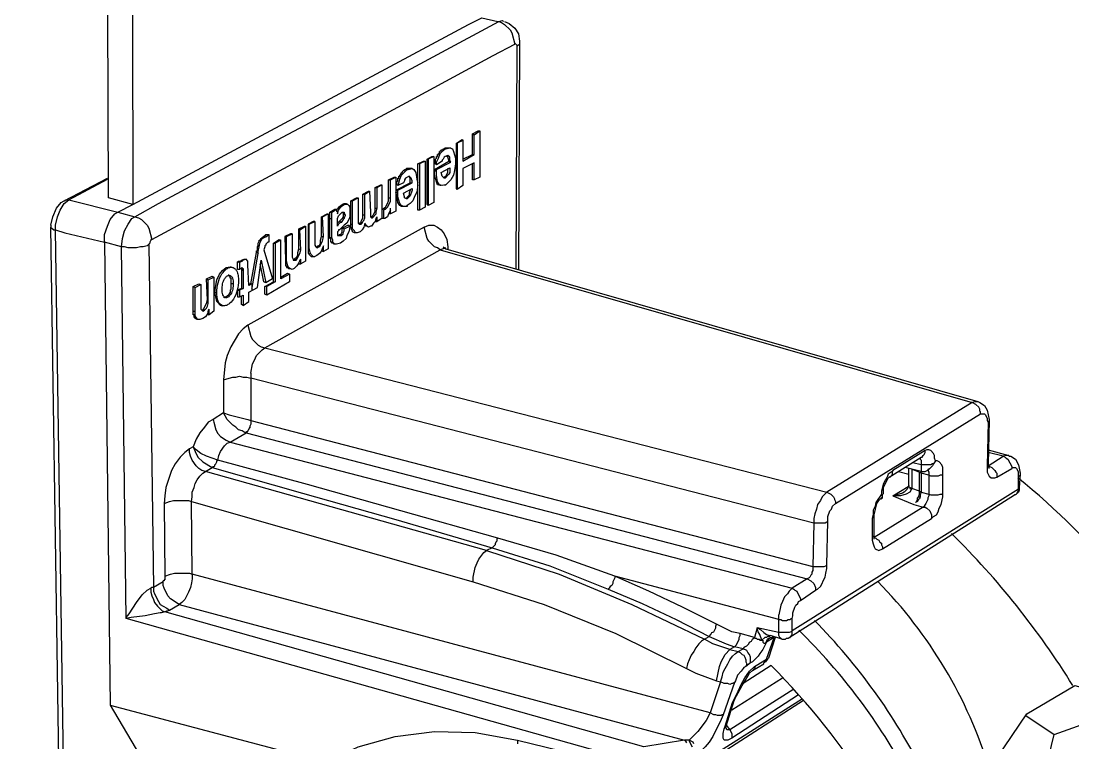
# Model space of a CAD drawing. Header units: feet. Extents: x -9903 to 12307, y -41 to 4121.
# Drawn here: x 177.7 to 184.17, y 38.25 to 42.69 of the extents above; entities that cross this region are included whole.
import ezdxf

# ---------------------------------------------------------------- set-up
doc = ezdxf.new("R2010")
doc.units = ezdxf.units.FT
doc.header["$MEASUREMENT"] = 0
doc.layers.add('PDF_0', color=7, linetype='Continuous')

msp = doc.modelspace()

# ---------------------------------------------------------------- linework, layer by layer
at = {"layer": 'PDF_0', "lineweight": 25}
for p, q in [((179.4883, 41.2444), (179.5115, 41.2444)), ((182.3815, 38.8905), (182.3119, 38.9137))]:
    msp.add_line(p, q, dxfattribs=at)
for points in [[(177.8881, 41.4358), (177.8881, 41.4184), (177.8939, 41.4184), (177.9055, 41.4068), (177.9171, 41.4068), (177.9171, 41.4358), (177.9287, 41.488), (177.9461, 41.5285), (177.9693, 41.5691), (177.9982, 41.5923), (178.2997, 41.517), (178.3925, 41.5633), (178.2418, 41.6039), (178.2302, 45.0479, 0.257069), (178.091, 45.2914), (176.2704, 46.4394)], [(178.1768, 45.4311, -0.257069), (178.3867, 45.0479), (178.3925, 41.5633), (180.4566, 42.6707), (180.5378, 42.7113), (180.6363, 42.6881), (180.6421, 42.6881), (180.6653, 42.6939), (180.6711, 42.6881)], [(183.5411, 37.4526), (183.8078, 37.8468), (183.976, 37.9744), (184.0571, 38.3049), (184.5905, 38.4962), (184.5558, 38.0903), (185.066, 38.2585), (185.3907, 38.7397), (185.8719, 38.8847, -0.239182), (186.2894, 38.6006), (186.0169, 38.0324, -0.109758), (186.127, 36.1248), (185.6226, 35.9509), (185.5878, 36.6351), (185.7907, 36.9365)], [(182.934, 37.9553, 0.053645), (182.3177, 38.7281), (182.1438, 38.618)]]:
    msp.add_lwpolyline(points, format="xyb", dxfattribs=at)
for points in [[(177.9751, 37.5859), (177.9171, 41.4068), (177.9751, 41.3894), (178.2186, 41.3314), (178.2186, 41.3778), (178.236, 41.43), (178.2534, 41.4706), (178.2823, 41.5054), (178.2997, 41.517), (178.4041, 41.488), (178.5491, 41.5691), (179.1115, 41.8706), (179.8884, 42.2823), (180.6421, 42.6881), (180.6595, 42.6823), (180.6769, 42.6707), (180.7117, 42.636), (180.7233, 42.6186), (180.7407, 42.549), (180.7407, 42.5548), (180.7523, 42.5432), (180.7523, 42.5374), (180.7465, 41.1691)], [(180.6769, 42.6881), (180.7059, 42.6765), (180.7407, 42.6476), (180.7639, 42.6128), (180.7697, 42.5664)], [(180.7697, 42.5664), (180.7697, 42.549), (180.7639, 42.5432), (180.7523, 42.5374)], [(180.7697, 42.5606), (180.7639, 41.1633)], [(178.5085, 41.3488), (180.0739, 42.1895), (180.6073, 42.4794), (180.7407, 42.549)], [(180.4218, 41.9576), (180.4218, 41.83), (180.4914, 41.8706), (180.4914, 41.9924), (180.5262, 42.0156), (180.5262, 41.7315), (180.4914, 41.7141), (180.4798, 41.7141), (180.4798, 41.8126)], [(180.4218, 41.8416), (180.4798, 41.8706), (180.4798, 41.9982), (180.5146, 42.0156), (180.5262, 42.0156)], [(180.4798, 41.9982), (180.4914, 41.9924)], [(180.3058, 41.9054), (180.3116, 41.9112), (180.3464, 41.9112)], [(180.3174, 41.9054), (180.3406, 41.9112), (180.358, 41.9054), (180.3638, 41.888), (180.3754, 41.8474), (180.3754, 41.8126), (180.3696, 41.7721), (180.3638, 41.7431), (180.3464, 41.7141), (180.3174, 41.6851)], [(180.4914, 41.7141), (180.4914, 41.8184), (180.4218, 41.7837), (180.4218, 41.6793), (180.387, 41.6561), (180.3812, 41.6619), (180.3812, 41.9402), (180.416, 41.9634), (180.4218, 41.9576), (180.387, 41.9402)], [(180.3812, 41.9402), (180.387, 41.9402), (180.387, 41.6561)], [(180.2073, 41.8416), (180.2073, 41.5575), (180.2015, 41.5633), (180.2015, 41.8416), (180.2305, 41.859), (180.2421, 41.859), (180.2073, 41.8416), (180.2015, 41.8416)], [(180.2421, 41.859), (180.2421, 41.5749), (180.2073, 41.5575)], [(180.2595, 41.8069), (180.2537, 41.8126), (180.2479, 41.8126), (180.2479, 41.8242), (180.2537, 41.8242), (180.2537, 41.8416), (180.2595, 41.8474), (180.2595, 41.859), (180.2653, 41.859), (180.2653, 41.8706), (180.2711, 41.8706), (180.2711, 41.8764), (180.2769, 41.8764), (180.2769, 41.888), (180.2827, 41.888), (180.2827, 41.8938), (180.2884, 41.8938), (180.2884, 41.8996), (180.3, 41.8996), (180.3, 41.9054), (180.3174, 41.9054)], [(180.2884, 41.6793), (180.2827, 41.6793), (180.2653, 41.6851), (180.2595, 41.7025), (180.2479, 41.7431), (180.2479, 41.7779), (180.3348, 41.83), (180.3348, 41.8358), (180.329, 41.8532), (180.3232, 41.859), (180.3232, 41.8648)], [(180.3116, 41.6851), (180.2942, 41.6793), (180.2769, 41.6851), (180.2653, 41.7025), (180.2595, 41.7431), (180.2595, 41.7779), (180.3464, 41.8242), (180.3406, 41.8358), (180.3406, 41.8532), (180.329, 41.8648), (180.3116, 41.859), (180.3058, 41.8532), (180.3, 41.8416), (180.2942, 41.8358), (180.2942, 41.83), (180.2595, 41.8069), (180.2595, 41.8242), (180.2711, 41.8474), (180.2827, 41.8764), (180.3116, 41.9054)], [(180.4798, 41.8706), (180.4914, 41.8706)], [(180.0855, 41.7779), (180.1087, 41.7837), (180.0739, 41.7837), (180.0681, 41.7779)], [(180.1087, 41.7837), (180.1203, 41.7779), (180.1319, 41.7605), (180.1377, 41.7199), (180.1435, 41.6967)], [(180.1435, 41.7083), (180.1435, 41.8126), (180.1783, 41.83), (180.1899, 41.83), (180.1551, 41.8126), (180.1435, 41.8126)], [(180.1551, 41.8126), (180.1551, 41.5285), (180.1435, 41.5285), (180.1435, 41.6967)], [(180.1899, 41.83), (180.1899, 41.5459), (180.1551, 41.5285)], [(180.3174, 41.7315), (180.3058, 41.7315), (180.3174, 41.7373), (180.329, 41.7605), (180.329, 41.7837), (180.3348, 41.7837)], [(180.3464, 41.8242), (180.3406, 41.8242), (180.3348, 41.83)], [(177.8881, 41.4358), (177.8997, 41.488), (177.9229, 41.5401), (177.9519, 41.5749), (177.9693, 41.5865), (178.236, 41.7257)], [(177.9693, 41.5865), (177.9809, 41.5923), (177.9982, 41.5923), (178.236, 41.7199)], [(179.929, 41.5343), (179.9348, 41.5401), (179.9464, 41.5459), (179.958, 41.5691), (179.9638, 41.5865), (179.9638, 41.7141), (179.9985, 41.7315), (180.0101, 41.7315), (180.0101, 41.5227), (179.9754, 41.5054), (179.9696, 41.5054), (179.9696, 41.5112)], [(179.9348, 41.4764), (179.9348, 41.5285), (179.9406, 41.5343), (179.9464, 41.5343), (179.958, 41.5459), (179.9754, 41.5807), (179.9754, 41.7141), (180.0101, 41.7315)], [(180.0101, 41.6503), (180.0971, 41.6967), (180.0971, 41.7257), (180.0913, 41.7315)], [(180.0217, 41.6793), (180.0159, 41.6851), (180.0159, 41.7025), (180.0217, 41.7083), (180.0217, 41.7257), (180.0275, 41.7257), (180.0275, 41.7373), (180.0333, 41.7373), (180.0333, 41.7431), (180.0391, 41.7489), (180.0391, 41.7547), (180.0449, 41.7547), (180.0449, 41.7605), (180.0507, 41.7605), (180.0507, 41.7663), (180.0565, 41.7721), (180.0623, 41.7721), (180.0623, 41.7779), (180.0855, 41.7779)], [(180.0565, 41.5517), (180.0449, 41.5575), (180.0333, 41.5691), (180.0217, 41.6097), (180.0217, 41.6503), (180.1087, 41.6967), (180.1087, 41.7083), (180.1029, 41.7257), (180.0913, 41.7373), (180.0681, 41.7257), (180.0623, 41.7141), (180.0623, 41.7083), (180.0565, 41.6967), (180.0217, 41.6793), (180.0275, 41.6967), (180.0333, 41.7199), (180.0449, 41.7431), (180.0797, 41.7779)], [(180.2479, 41.7779), (180.2595, 41.7779)], [(180.2479, 41.7721), (180.2595, 41.7663)], [(179.7608, 41.3894), (179.755, 41.401), (179.7434, 41.4126), (179.7434, 41.5865), (179.7782, 41.6039), (179.7782, 41.4474), (179.784, 41.4416), (179.7956, 41.4416), (179.8014, 41.4474), (179.8072, 41.459), (179.813, 41.4648), (179.8188, 41.4822), (179.8188, 41.6271), (179.8478, 41.6445), (179.8536, 41.517), (179.8536, 41.488), (179.8594, 41.4822), (179.8652, 41.4822), (179.8884, 41.5054), (179.8884, 41.517), (179.8942, 41.5401), (179.8942, 41.6677), (179.9232, 41.6851)], [(179.871, 41.488), (179.8594, 41.488), (179.871, 41.4996), (179.8826, 41.5227), (179.8826, 41.6677), (179.9174, 41.6851), (179.9232, 41.6851), (179.9232, 41.4764)], [(179.8826, 41.6677), (179.8942, 41.6677)], [(179.9638, 41.7141), (179.9754, 41.7141)], [(180.1435, 41.6851), (180.1377, 41.6387), (180.1261, 41.6155), (180.1145, 41.5865), (180.0971, 41.5691), (180.0797, 41.5575), (180.0797, 41.5517), (180.0449, 41.5517), (180.0333, 41.5575), (180.0217, 41.5749), (180.0159, 41.6155), (180.0101, 41.6387)], [(180.0971, 41.6561), (180.0971, 41.6503), (180.0913, 41.6329), (180.0913, 41.6213), (180.0739, 41.6039), (180.0797, 41.5981)], [(180.0971, 41.6967), (180.1087, 41.6967)], [(180.3058, 41.6851), (180.3174, 41.6851)], [(179.7724, 41.3894), (179.755, 41.3894), (179.7434, 41.3952), (179.7434, 41.401), (179.7376, 41.4068), (179.7376, 41.4184), (179.7318, 41.4242), (179.7318, 41.5865), (179.7666, 41.6039), (179.7782, 41.6039)], [(179.7956, 41.4416), (179.784, 41.4474), (179.7956, 41.4532), (179.7956, 41.459), (179.8072, 41.4822), (179.8072, 41.6271), (179.842, 41.6445), (179.8478, 41.6445)], [(179.8072, 41.6271), (179.8188, 41.6271)], [(179.9638, 41.6039), (179.9754, 41.6039)], [(180.0101, 41.6503), (180.0217, 41.6503)], [(180.0101, 41.6387), (180.0217, 41.6387)], [(179.6449, 41.3198), (179.6275, 41.3198), (179.6275, 41.3256), (179.6159, 41.3256), (179.6159, 41.3314), (179.6101, 41.3314), (179.6101, 41.3546), (179.6043, 41.3546), (179.6043, 41.517), (179.6333, 41.5343), (179.6449, 41.5343)], [(179.6333, 41.3198), (179.6217, 41.3314), (179.6217, 41.343), (179.6159, 41.3604), (179.6159, 41.517), (179.6449, 41.5343), (179.6449, 41.5227), (179.6507, 41.517), (179.6507, 41.5054), (179.6565, 41.5285), (179.6739, 41.5517), (179.6913, 41.5633)], [(179.7144, 41.5633), (179.7202, 41.5575), (179.726, 41.5459), (179.726, 41.488), (179.7202, 41.4706), (179.7087, 41.4474), (179.6913, 41.4358), (179.6623, 41.4068), (179.6565, 41.4068), (179.6565, 41.401), (179.6507, 41.3952), (179.6507, 41.372), (179.6739, 41.372), (179.6855, 41.3836), (179.6855, 41.3894), (179.6913, 41.401), (179.6913, 41.4126), (179.726, 41.43), (179.726, 41.4242), (179.7202, 41.3952), (179.7087, 41.372), (179.7029, 41.3546), (179.6855, 41.3372), (179.6681, 41.3256), (179.6449, 41.3198)], [(179.6507, 41.5343), (179.6623, 41.5517), (179.6797, 41.5633)], [(179.7144, 41.5633), (179.6797, 41.5633), (179.6913, 41.5691), (179.7029, 41.5691), (179.7087, 41.5633)], [(179.7318, 41.5865), (179.7434, 41.5865)], [(179.8826, 41.5401), (179.8942, 41.5401)], [(179.9232, 41.5343), (179.929, 41.5343), (179.9348, 41.5285)], [(179.9348, 41.5401), (179.9464, 41.5343)], [(179.9754, 41.5285), (179.9638, 41.5054), (179.958, 41.488), (179.9406, 41.4764)], [(179.9754, 41.5054), (179.9754, 41.5401)], [(180.0739, 41.5575), (180.0797, 41.5575)], [(179.5115, 41.459), (179.4999, 41.459), (179.4709, 41.4416), (179.4709, 41.2618), (179.4767, 41.2618), (179.4767, 41.256), (179.4883, 41.2444)], [(179.4999, 41.2444), (179.4883, 41.256), (179.4825, 41.2676), (179.4767, 41.2966), (179.4767, 41.4416), (179.5115, 41.459), (179.5115, 41.314), (179.5173, 41.3024), (179.5231, 41.2966), (179.5347, 41.3024)], [(179.5405, 41.3024), (179.5579, 41.3372), (179.5637, 41.3662), (179.5579, 41.488), (179.5927, 41.5054), (179.5927, 41.2908), (179.5637, 41.2734), (179.5637, 41.3082), (179.5579, 41.2966), (179.5521, 41.2792), (179.5405, 41.2618), (179.5231, 41.2502), (179.5115, 41.2444)], [(179.5405, 41.3024), (179.5231, 41.3024), (179.5289, 41.3082), (179.5405, 41.314), (179.5463, 41.3256), (179.5463, 41.343), (179.5521, 41.3662), (179.5521, 41.488), (179.5869, 41.5054), (179.5927, 41.5054)], [(179.5521, 41.488), (179.5579, 41.488)], [(179.6043, 41.517), (179.6159, 41.517)], [(179.6043, 41.4764), (179.6159, 41.4764)], [(179.6855, 41.5112), (179.6855, 41.488), (179.6797, 41.4764), (179.6507, 41.4474)], [(179.6739, 41.4532), (179.6681, 41.4532), (179.6681, 41.459), (179.6623, 41.459)], [(179.6797, 41.517), (179.6855, 41.5112)], [(179.6971, 41.4996), (179.6855, 41.4996)], [(179.8072, 41.4996), (179.8188, 41.4996)], [(179.9406, 41.4764), (179.9232, 41.4764), (179.8942, 41.459), (179.8942, 41.488), (179.8884, 41.4822), (179.8826, 41.459), (179.871, 41.4474), (179.8594, 41.43), (179.8536, 41.43), (179.842, 41.4242), (179.8304, 41.43), (179.8246, 41.43), (179.8188, 41.4358)], [(179.8826, 41.459), (179.8942, 41.459)], [(178.7926, 37.2496), (178.781, 37.2728), (178.7694, 37.2902), (178.7578, 37.3018), (178.7404, 37.3076), (178.7404, 37.3134), (177.9924, 37.5511), (177.9809, 37.5511), (177.9751, 37.5569), (177.9635, 37.5627), (177.9577, 37.5685), (177.9577, 37.5801), (177.9519, 37.5859), (177.9461, 37.5975), (177.9461, 37.6033), (177.8881, 41.4242)], [(180.3174, 41.2908), (180.3116, 41.2966), (180.3, 41.2908), (180.2827, 41.285), (180.2653, 41.2966), (180.2479, 41.3024), (180.2131, 41.3372), (180.2015, 41.3546), (180.1841, 41.4242), (179.0999, 40.8212), (179.0709, 40.798), (179.0419, 40.769), (178.9955, 40.6878), (178.9723, 40.6357), (178.9607, 40.5893), (178.9491, 40.4849), (178.9491, 40.282), (178.8853, 40.2414), (178.8563, 40.224), (178.8332, 40.195), (178.8042, 40.1602), (178.781, 40.1196), (178.7636, 40.0733), (178.7404, 40.0617), (178.7114, 40.0385), (178.6824, 40.0095), (178.6534, 39.9689), (178.6302, 39.9283), (178.5954, 39.8239), (178.5896, 39.7718), (178.5838, 39.7254), (178.5896, 39.2789), (178.5896, 39.2557), (178.5838, 39.2557), (178.5838, 39.2499), (178.578, 39.2499)], [(179.3956, 41.2213), (179.384, 41.2271), (179.3898, 41.2329), (179.4014, 41.2386), (179.4072, 41.2502), (179.4072, 41.2676), (179.413, 41.2908), (179.413, 41.4126), (179.4477, 41.43), (179.4535, 41.43)], [(179.413, 41.4126), (179.4188, 41.4068)], [(179.4709, 41.4416), (179.4767, 41.4416)], [(179.6565, 41.372), (179.6623, 41.3778), (179.6681, 41.3778), (179.6739, 41.3836), (179.6797, 41.3952), (179.6797, 41.4184), (179.7144, 41.4358), (179.7202, 41.4358), (179.726, 41.43)], [(179.6797, 41.4184), (179.6855, 41.4184), (179.6913, 41.4126)], [(179.7318, 41.4416), (179.7434, 41.4416)], [(179.8304, 41.43), (179.8188, 41.4474), (179.813, 41.4242), (179.8014, 41.4068), (179.7898, 41.3952), (179.7724, 41.3894)], [(180.1841, 41.4242), (180.2131, 41.4358), (180.2421, 41.4358), (180.2653, 41.4242), (180.2884, 41.4068), (180.3058, 41.3836), (180.3232, 41.3488), (180.329, 41.3024), (180.329, 41.2908)], [(179.1173, 41.0763), (179.152, 41.2676), (179.152, 41.2792), (179.1578, 41.2792), (179.1578, 41.3024), (179.1636, 41.3082), (179.1636, 41.3256), (179.1694, 41.3372), (179.1694, 41.343), (179.1752, 41.343), (179.181, 41.3546), (179.1868, 41.3604), (179.2042, 41.372), (179.21, 41.3778), (179.2274, 41.3778)], [(179.1231, 41.0763), (179.1231, 41.0415), (179.1636, 41.2618), (179.1636, 41.2734), (179.1752, 41.3314), (179.1868, 41.3546), (179.1984, 41.3604), (179.2158, 41.3662), (179.2274, 41.3778), (179.2274, 41.3314), (179.2216, 41.3314), (179.21, 41.3198), (179.21, 41.314), (179.2042, 41.3082), (179.2042, 41.3024), (179.1984, 41.285), (179.2506, 41.1053), (179.21, 41.0821)], [(179.2042, 41.372), (179.2158, 41.3662)], [(179.2158, 41.0067), (179.2042, 41.0125), (179.2042, 41.0589), (179.2564, 41.0879), (179.2564, 41.3256), (179.2912, 41.3488), (179.3028, 41.343)], [(179.3028, 41.1169), (179.3434, 41.1401), (179.355, 41.1343), (179.3028, 41.1053), (179.3028, 41.343), (179.268, 41.3256), (179.268, 41.0879), (179.2158, 41.0589), (179.2042, 41.0589)], [(179.3724, 41.3836), (179.3608, 41.3836), (179.326, 41.3662), (179.3318, 41.2213), (179.3318, 41.1865), (179.3376, 41.1865), (179.3376, 41.1749), (179.3434, 41.1749), (179.3492, 41.1691), (179.3608, 41.1691)], [(179.326, 41.3662), (179.3376, 41.3662)], [(179.5521, 41.3662), (179.5637, 41.3662)], [(179.6043, 41.3604), (179.6159, 41.3604)], [(179.6623, 41.3778), (179.6739, 41.372)], [(178.4911, 41.3198), (178.5201, 39.2094), (178.5085, 39.2094), (178.5027, 39.2036), (178.5027, 39.1804), (178.5085, 39.1572), (178.5201, 39.134), (178.5259, 39.1166), (178.5433, 39.0934), (178.5722, 39.0644), (178.5896, 39.0586), (178.5664, 39.0528), (178.5607, 39.0528), (178.5259, 39.047), (178.4679, 39.0354), (178.3809, 39.0238), (178.3519, 39.018), (178.3519, 39.0238), (178.3693, 39.047), (178.4157, 39.1166), (178.4505, 39.163), (178.4795, 39.192), (178.5027, 39.2036)], [(179.0999, 40.8212), (179.1173, 40.7516), (179.1289, 40.7342), (179.1636, 40.6994), (179.181, 40.6878), (179.2042, 40.682), (180.2827, 41.285), (183.5527, 40.3458), (183.5701, 40.3516), (183.5875, 40.3516)], [(179.152, 41.2676), (179.1578, 41.2676), (179.1636, 41.2618)], [(179.2564, 41.3256), (179.268, 41.3256)], [(179.413, 41.2908), (179.4245, 41.285)], [(179.4709, 41.2966), (179.4767, 41.2966)], [(179.5521, 41.2792), (179.5637, 41.2734)], [(180.3, 41.3024), (180.3174, 41.2908), (183.5875, 40.3516), (183.5991, 40.3458), (183.6281, 40.3284), (183.6455, 40.2994), (183.6571, 40.2414)], [(179.0477, 41.1633), (179.0361, 41.1633), (179.0361, 41.2097), (179.0419, 41.2155), (179.0651, 41.2155)], [(179.0361, 41.2097), (179.0419, 41.2097), (179.0477, 41.2039)], [(179.0593, 41.2155), (179.0477, 41.2039), (179.0477, 41.1633), (179.0535, 41.1691), (179.0651, 41.1749), (179.0651, 41.1691), (179.0709, 41.1691), (179.0709, 41.0473), (179.0477, 41.0357), (179.0477, 40.9951), (179.0709, 41.0067), (179.0709, 40.943), (179.0593, 40.9487), (179.0593, 41.0009)], [(179.0535, 41.2155), (179.0593, 41.2213), (179.0767, 41.2271), (179.0883, 41.2271), (179.0709, 41.2213), (179.0651, 41.2155)], [(179.0651, 41.2155), (179.0593, 41.2213)], [(179.0709, 40.943), (179.1057, 40.9661), (179.1057, 41.0241), (179.1578, 41.0531), (179.181, 41.2213), (179.21, 41.0821), (179.1984, 41.0879), (179.1752, 41.1981)], [(179.1057, 41.0705), (179.1115, 41.0763), (179.1231, 41.0763), (179.1057, 41.0647), (179.0999, 41.1923), (179.0999, 41.2155), (179.0883, 41.2271)], [(179.3318, 41.2213), (179.3376, 41.2155)], [(178.9433, 40.9372), (178.9317, 40.943), (178.9085, 40.9661), (178.8969, 41.0241), (178.9027, 41.0647), (178.9085, 41.0995), (178.9259, 41.1343), (178.9433, 41.1575), (178.9665, 41.1749), (178.9897, 41.1807), (178.9955, 41.1807), (179.0071, 41.1749)], [(179.0593, 41.1691), (179.0593, 41.0473), (179.0361, 41.0357), (179.0361, 40.9951), (179.0477, 40.9951)], [(179.0593, 41.1633), (179.0709, 41.1575)], [(179.355, 41.1343), (179.355, 41.0879), (179.2158, 41.0067), (179.2158, 41.0589)], [(179.413, 41.1981), (179.4245, 41.1981)], [(178.8042, 40.856), (178.7868, 40.856), (178.7752, 40.8618), (178.7752, 40.8676), (178.7694, 40.8676), (178.7694, 40.885), (178.7636, 40.885), (178.7636, 41.0589), (178.7984, 41.0763), (178.81, 41.0705)], [(178.7926, 40.856), (178.781, 40.8676), (178.7752, 40.8792), (178.7752, 41.0531), (178.81, 41.0705), (178.81, 40.9198), (178.8216, 40.9082), (178.8332, 40.914), (178.8448, 40.9256), (178.8505, 40.9372), (178.8563, 40.9545), (178.8563, 41.0995), (178.8911, 41.1169), (178.8911, 40.9082), (178.8621, 40.885), (178.8621, 40.9198), (178.8563, 40.914), (178.8505, 40.8908), (178.839, 40.8734), (178.8216, 40.8618), (178.8042, 40.856)], [(178.8332, 40.914), (178.8216, 40.914), (178.8274, 40.9198), (178.8448, 40.9545), (178.8505, 40.9777), (178.8448, 41.1053), (178.8795, 41.1227), (178.8911, 41.1169)], [(178.8448, 41.1053), (178.8563, 41.0995)], [(178.9955, 41.1111), (178.9955, 41.0415), (178.9897, 41.0357), (178.9897, 41.0183), (178.9839, 41.0183), (178.9839, 41.0125), (178.9781, 41.0067), (178.9781, 41.0009), (178.9723, 41.0009), (178.9665, 40.9951), (178.9549, 40.9893), (178.9491, 40.9951)], [(178.9955, 41.1111), (178.9897, 41.1111), (178.9897, 41.1227), (178.9839, 41.1227), (178.9839, 41.1285), (178.9781, 41.1285)], [(179.0071, 41.0763), (178.9955, 41.0763)], [(179.2564, 41.0879), (179.268, 41.0879)], [(178.7636, 41.0589), (178.7752, 41.0531)], [(178.8969, 41.0241), (178.9085, 41.0241)], [(179.0361, 41.0357), (179.0477, 41.0357)], [(179.0593, 41.0473), (179.0709, 41.0473)], [(178.8505, 40.9777), (178.8563, 40.9777)], [(178.7636, 40.9082), (178.7752, 40.9082)], [(178.8505, 40.8908), (178.8621, 40.885)], [(179.1173, 40.5255), (179.1289, 40.5835), (179.1404, 40.6067), (179.152, 40.6357), (179.1868, 40.6704), (179.2042, 40.682), (182.6598, 39.795), (182.6308, 39.766), (182.6192, 39.7428), (182.6018, 39.7196), (182.596, 39.6906), (182.5844, 39.6616), (182.5786, 39.6326), (182.5786, 39.6036), (179.1173, 40.4965)], [(178.9491, 40.4849), (178.9839, 40.4965), (179.0071, 40.5023), (179.0245, 40.5023), (179.0477, 40.5081), (179.0709, 40.5023), (179.0941, 40.5023), (179.1173, 40.4965)], [(179.1173, 40.5255), (179.1173, 40.2124), (179.1115, 40.2008)], [(183.6049, 40.2762), (183.6049, 40.2878), (183.5991, 40.2936), (183.5991, 40.3052), (183.5933, 40.3168), (183.5759, 40.3342), (183.5527, 40.3458), (182.6598, 39.795), (182.683, 39.7834), (182.7004, 39.766), (182.7062, 39.7544), (182.7062, 39.7486), (182.712, 39.737), (182.712, 39.7254)], [(178.8853, 40.2414), (178.8911, 40.224), (178.9027, 40.1776), (178.9143, 40.1544), (178.9317, 40.137), (178.9665, 40.1138), (178.9897, 40.1022), (179.0883, 40.1602), (182.5381, 39.2615), (182.4453, 39.2036), (182.4569, 39.1978), (182.4627, 39.192), (182.4743, 39.1862), (182.4975, 39.1398), (182.4975, 39.1282)], [(179.0999, 40.1718), (179.0883, 40.1602), (179.0825, 40.1602), (179.0651, 40.1718), (179.0419, 40.1776), (179.0245, 40.195), (179.0071, 40.2066), (178.9723, 40.2414), (178.9607, 40.2646), (178.9491, 40.282), (178.9839, 40.2704), (179.0999, 40.2414), (179.1173, 40.2356)], [(179.1173, 40.2356), (182.5729, 39.3369), (182.6424, 39.3369), (182.654, 39.3427), (182.6598, 39.3485)], [(182.4453, 39.018), (182.4511, 39.0354), (182.4511, 39.0528), (182.4627, 39.0876), (182.4685, 39.0992), (182.4801, 39.1108), (182.4859, 39.1224), (182.4975, 39.1282), (182.5902, 39.192), (182.6018, 39.1978), (182.6192, 39.2152), (182.6308, 39.2325), (182.6366, 39.2499), (182.6482, 39.2731), (182.654, 39.2963), (182.6598, 39.3253), (182.6598, 39.3485), (182.6656, 39.6152), (182.6656, 39.6442), (182.6772, 39.679), (182.6888, 39.6906), (182.6946, 39.708), (182.712, 39.7254), (183.6049, 40.2762), (183.6281, 40.2762), (183.6339, 40.2704), (183.6455, 40.2472), (183.6455, 40.2356), (183.6513, 40.224), (183.6455, 39.9573)], [(183.6571, 40.2414), (183.6571, 40.2298), (183.6513, 40.224)], [(183.6571, 40.2356), (183.6513, 39.9689), (183.6513, 39.9573), (183.6745, 39.9457), (183.6919, 39.9283), (183.6977, 39.9167), (183.7035, 39.9109), (183.7035, 39.8877)], [(179.0941, 40.166), (179.0825, 40.1602)], [(179.1115, 40.195), (179.0999, 40.1718)], [(179.1115, 40.2008), (179.1115, 40.1892), (179.1057, 40.1834)], [(182.3641, 39.0122), (181.3553, 39.2789), (180.9958, 39.4065), (180.6363, 39.5109), (180.0391, 39.679), (179.4651, 39.8413), (178.9143, 39.9921), (178.9201, 40.0211), (178.9317, 40.0443), (178.9549, 40.0791), (178.9723, 40.0964), (178.9897, 40.1022), (182.4453, 39.2036), (182.4279, 39.1862), (182.4163, 39.1688), (182.3989, 39.1514), (182.3873, 39.1224), (182.3757, 39.0992), (182.3641, 39.0412)], [(178.5838, 39.7254), (178.6186, 39.737), (178.6418, 39.7428), (178.7346, 39.7428), (178.752, 39.737), (178.7578, 39.766), (178.7578, 39.795), (178.7694, 39.8239), (178.7752, 39.8471), (178.7868, 39.8703), (178.8042, 39.8935), (178.8216, 39.9109), (178.839, 39.9225), (178.8158, 39.9283), (178.7984, 39.9399), (178.781, 39.9573), (178.7578, 39.9921), (178.7462, 40.0153), (178.7404, 40.0385), (178.7404, 40.0617)], [(178.9143, 39.9921), (178.8448, 40.0153), (178.81, 40.0327), (178.781, 40.0559), (178.7636, 40.0733), (178.7752, 40.0443), (178.7926, 40.0095), (178.8216, 39.9805), (178.8795, 39.9457), (178.8853, 39.9515), (178.8911, 39.9515)], [(183.286, 39.9167), (183.286, 39.7718), (183.2802, 39.7602), (183.2802, 39.7486), (183.2686, 39.7254), (183.2628, 39.7196), (183.257, 39.708), (183.2512, 39.7022), (183.2628, 39.7022), (183.2744, 39.6964), (183.2918, 39.679), (183.3034, 39.6558), (183.3034, 39.6326), (183.315, 39.6442), (183.3324, 39.6558), (183.344, 39.6732), (183.3498, 39.6964), (183.3614, 39.7196), (183.373, 39.766), (183.373, 39.9457), (183.3672, 39.9631), (183.3498, 39.9805), (183.3382, 39.9863), (183.3266, 39.9863), (183.3208, 40.0037), (183.3208, 40.0211), (183.315, 40.0327), (183.2976, 40.0501), (183.286, 40.0559), (183.2744, 40.0559), (183.2628, 40.0501), (183.0657, 39.9283), (183.0541, 39.9167), (183.0367, 39.9051), (183.0309, 39.8877), (183.0193, 39.8703), (183.0077, 39.8471), (182.9961, 39.8008), (182.9961, 39.7834), (182.9613, 39.7312), (182.9555, 39.708), (182.9439, 39.6848), (182.9439, 39.6558), (182.9381, 39.6326), (182.9381, 39.4993), (182.9439, 39.4761), (182.9497, 39.4587), (182.9555, 39.4471), (182.9787, 39.4355), (183.0019, 39.4471), (183.3034, 39.6326)], [(183.0077, 39.7834), (183.0077, 39.8239), (183.0367, 39.8819), (183.0425, 39.8877), (183.2396, 40.0095), (183.2454, 40.0095), (183.2512, 40.0211), (183.257, 40.0269), (183.2628, 40.0385), (183.2628, 40.0501)], [(183.6513, 40.0559), (183.7788, 40.0211), (183.7614, 40.0211), (183.744, 40.0153), (183.6513, 40.0385)], [(178.8911, 39.9515), (178.8969, 39.9573), (178.8969, 39.9631), (178.9027, 39.9689), (178.9085, 39.9805), (178.9085, 39.9863), (178.9143, 39.9921)], [(183.2396, 39.9631), (183.1874, 39.9747)], [(183.2338, 40.0037), (183.2338, 39.9979), (183.2396, 39.9921)], [(183.2396, 39.9921), (183.2396, 39.9225), (183.2628, 39.9225), (183.286, 39.9341), (183.3092, 39.9573)], [(183.3266, 39.9863), (183.315, 39.9689), (183.3092, 39.9689), (183.2976, 39.9631), (183.2396, 39.9631)], [(183.6571, 39.9399), (183.6571, 39.9457), (183.6513, 39.9573), (183.744, 40.0153), (183.7556, 40.0095), (183.7614, 40.0037), (183.773, 39.9979), (183.7962, 39.9515), (183.7962, 39.9399)], [(183.7788, 40.0153), (183.7904, 40.0153), (183.8194, 39.9979), (183.8368, 39.9631), (183.8484, 39.9109)], [(180.6363, 39.5109), (180.6305, 39.5051), (180.6305, 39.4935), (180.6247, 39.4877), (180.6189, 39.4761), (180.6189, 39.4703), (180.6015, 39.4529), (180.5668, 39.4355), (178.839, 39.9225), (178.8795, 39.9457), (179.4361, 39.7892), (180.0101, 39.6268), (180.6015, 39.4529), (180.9552, 39.3427), (181.3147, 39.1978), (181.5234, 39.1108), (181.7321, 39.0122), (181.9351, 38.9079), (182.0394, 38.8615), (182.0916, 38.8441), (182.0626, 38.8267), (181.9583, 38.8615), (181.9061, 38.8905), (181.9351, 38.9079), (181.9467, 38.9195), (181.9525, 38.9311), (181.9641, 38.9369), (181.9757, 38.96), (181.9757, 38.9716), (181.9815, 38.9832)], [(183.0657, 39.9283), (183.0599, 39.9167), (183.0599, 39.9051), (183.0541, 39.8935), (183.0483, 39.8877), (183.0425, 39.8877)], [(183.1005, 39.9225), (183.1642, 39.9051)], [(183.2396, 39.9225), (183.1411, 39.9457)], [(183.1816, 39.9341), (183.1816, 39.8181), (183.17, 39.8239), (183.1642, 39.8297), (183.1642, 39.9399)], [(183.1874, 39.9341), (183.228, 39.9167)], [(183.373, 39.9051), (183.3672, 39.8993), (183.3556, 39.8993), (183.344, 39.8935), (183.2976, 39.8935), (183.286, 39.8993), (183.2396, 39.9109), (183.2396, 39.795), (183.2338, 39.7776), (183.2338, 39.766), (183.228, 39.7544), (183.2222, 39.7486), (183.2164, 39.737), (183.2048, 39.7312), (183.2106, 39.737), (183.2164, 39.7486), (183.2164, 39.7602), (183.2222, 39.766), (183.228, 39.7834), (183.228, 39.9167)], [(183.2396, 39.9109), (183.228, 39.9167)], [(183.2918, 39.9399), (183.2802, 39.9341), (183.2802, 39.9283), (183.286, 39.9167)], [(183.315, 39.9689), (183.3092, 39.9573)], [(183.6455, 39.9631), (183.6513, 39.9689)], [(183.6455, 39.9631), (183.6455, 39.9167), (183.6571, 39.8935), (183.6687, 39.8819), (183.6919, 39.8819), (183.7035, 39.8877), (183.7962, 39.9399), (183.802, 39.9457), (183.8194, 39.9457), (183.8252, 39.9399), (183.8368, 39.9167)], [(183.8484, 39.9051), (183.8426, 39.8239), (183.8426, 39.8065), (183.8368, 39.795), (183.8194, 39.7776), (183.8136, 39.7776)], [(183.8252, 39.7834), (183.8368, 39.8065), (183.8368, 39.9167)], [(183.8484, 39.9109), (183.8484, 39.8993), (183.8426, 39.8935), (183.8368, 39.8935)], [(182.3815, 38.8905), (182.4047, 38.8905), (182.4105, 38.8963), (182.4221, 38.8963), (182.4279, 38.9021), (183.8136, 39.7776)], [(183.8368, 39.8123), (182.4453, 38.9426)], [(183.228, 39.8008), (183.1816, 39.8181), (183.17, 39.795), (183.1469, 39.7834), (183.1121, 39.7718), (183.0657, 39.7718), (183.1932, 39.7196), (183.2512, 39.7022), (182.9497, 39.5166), (182.9613, 39.5109), (182.9671, 39.5051), (182.9787, 39.4993), (182.9845, 39.4877), (182.9961, 39.4819), (182.9961, 39.4703), (183.0019, 39.4587), (183.0019, 39.4471)], [(182.9903, 39.7544), (183.0019, 39.7602), (183.0019, 39.7834)], [(183.0019, 39.7718), (182.9961, 39.7834)], [(183.1642, 39.8355), (183.1526, 39.8123), (183.1353, 39.795), (183.1237, 39.7892), (183.0889, 39.7776), (183.0657, 39.7718), (183.1584, 39.8297)], [(183.17, 39.8239), (183.17, 39.8181), (183.1816, 39.8181)], [(183.228, 39.8008), (183.2396, 39.795), (183.286, 39.7834)], [(183.286, 39.7834), (183.2976, 39.7776), (183.344, 39.7776), (183.3556, 39.7834), (183.3672, 39.7834), (183.373, 39.7892)], [(183.8368, 39.8123), (183.8426, 39.8181)], [(182.9497, 39.6558), (182.9671, 39.7254), (182.9787, 39.7428), (183.0019, 39.766)], [(183.2222, 39.766), (183.2338, 39.766)], [(182.9497, 39.5051), (182.9497, 39.6558)], [(182.6656, 39.6152), (182.6598, 39.6094), (182.6482, 39.6036), (182.5786, 39.6036), (182.5729, 39.3369), (182.5729, 39.3137), (182.5671, 39.3021), (182.5671, 39.2905), (182.5613, 39.2847), (182.5555, 39.2731), (182.5497, 39.2673), (182.5381, 39.2615), (182.5613, 39.2499), (182.5786, 39.2325), (182.5902, 39.2094), (182.5902, 39.192)], [(182.9497, 39.6442), (182.9381, 39.6326)], [(182.9381, 39.5166), (182.9497, 39.5282)], [(180.4856, 39.2441), (180.4856, 39.2731), (180.4972, 39.3311), (180.5088, 39.3601), (180.5204, 39.3833), (180.5378, 39.4065), (180.5494, 39.4239), (180.5668, 39.4355), (181.0132, 39.2905), (181.4596, 39.105), (181.9061, 38.8905), (181.8887, 38.8789), (181.8713, 38.8615), (181.8539, 38.8383), (181.8423, 38.8151), (181.8249, 38.7919), (181.8133, 38.7629), (181.8017, 38.7397), (181.7959, 38.7107)], [(178.5896, 39.2789), (178.6244, 39.2905), (178.6476, 39.2963), (178.7404, 39.2963), (178.7578, 39.2905), (178.7578, 39.2615), (178.752, 39.2383), (178.7462, 39.2094), (178.7346, 39.1804), (178.7114, 39.134), (178.694, 39.1166), (178.6766, 39.105), (178.6244, 39.1398), (178.607, 39.1572), (178.5838, 39.2036), (178.578, 39.221), (178.578, 39.2499)], [(182.3641, 38.9311), (182.2308, 38.96), (182.2134, 38.9021), (182.1264, 38.9253), (182.0742, 38.9369), (181.7727, 39.0876), (181.564, 39.1862), (181.3553, 39.2789), (181.3553, 39.2673), (181.3437, 39.2441), (181.3437, 39.2325), (181.3379, 39.221), (181.3263, 39.2152), (181.3205, 39.2036), (181.3147, 39.1978)], [(178.578, 39.2441), (178.5201, 39.2094), (178.5201, 39.1862), (178.5259, 39.1688), (178.5491, 39.1224), (178.5607, 39.105), (178.578, 39.0934), (178.6012, 39.0818), (178.6186, 39.0702)], [(182.3815, 38.8905), (182.3757, 38.8963), (182.3699, 38.8963), (182.3699, 38.9021), (182.3641, 38.9137), (182.3641, 39.0412)], [(182.3641, 39.0122), (182.3757, 39.0122), (182.3873, 39.0064), (182.4105, 39.0064), (182.4221, 39.0122), (182.4337, 39.0122), (182.4395, 39.018), (182.4453, 39.018)], [(182.4279, 38.9021), (182.4337, 38.9021), (182.4395, 38.9137), (182.4453, 38.9195), (182.4453, 39.018)], [(182.4453, 38.9426), (182.4395, 38.9369), (182.4279, 38.9311), (182.3641, 38.9311)], [(182.2945, 38.8847), (182.2656, 38.8267), (182.2482, 38.8035), (182.2366, 38.7861), (182.2018, 38.7513), (182.1902, 38.7455), (182.1612, 38.7223), (182.1496, 38.7165), (182.1438, 38.7107), (182.1322, 38.6933), (182.109, 38.6701), (182.0974, 38.6354), (182.0916, 38.6238), (182.022, 38.4266), (182.0104, 38.3976), (181.9583, 38.2933), (181.9351, 38.2585), (181.9119, 38.2295), (181.8887, 38.2063), (181.8655, 38.1889), (181.8307, 38.0961), (182.5091, 38.5252)], [(181.9815, 38.6354), (181.9989, 38.7223), (182.0104, 38.7513), (182.0336, 38.7977), (182.0626, 38.8267), (182.1148, 38.8151), (182.1438, 38.8325), (182.0916, 38.8441), (182.1032, 38.8557), (182.1206, 38.8905), (182.1206, 38.9021), (182.1264, 38.9137), (182.1264, 38.9253)], [(182.4859, 38.5484), (182.0742, 38.2817), (182.051, 38.2701), (182.0278, 38.2701), (182.022, 38.2817), (182.022, 38.3107), (182.0278, 38.3397), (182.0336, 38.3571), (182.08, 38.502), (182.1148, 38.5716), (182.1322, 38.6122), (182.1554, 38.6528), (182.1844, 38.6933), (182.2134, 38.7223), (182.225, 38.7281), (182.2888, 38.7687), (182.3351, 38.9021), (182.2888, 38.8731), (182.2888, 38.8789), (182.2945, 38.8905), (182.3003, 38.8963), (182.3119, 38.9021), (182.3235, 38.9021), (182.3293, 38.9079)], [(182.1902, 38.7455), (182.1902, 38.7803), (182.1844, 38.7977), (182.1728, 38.8093), (182.167, 38.8209), (182.1438, 38.8325), (182.1554, 38.8441), (182.167, 38.8499), (182.1786, 38.8615), (182.1844, 38.8731), (182.196, 38.8789), (182.2018, 38.8905), (182.2134, 38.9021), (182.2192, 38.8963), (182.225, 38.8963), (182.2308, 38.8905), (182.2424, 38.8905), (182.2482, 38.8847), (182.2656, 38.8847), (182.2656, 38.8731), (182.2714, 38.8673), (182.2772, 38.8673), (182.2888, 38.8731)], [(182.3409, 38.9021), (182.3003, 38.7745), (182.2945, 38.7687), (182.283, 38.7513), (182.2714, 38.7455)], [(182.2945, 38.8847), (182.3119, 38.9021)], [(182.0916, 38.6238), (182.08, 38.618), (182.0742, 38.618), (182.0626, 38.6122), (182.051, 38.618), (182.0278, 38.618), (182.0046, 38.6296), (182.0162, 38.6585), (182.022, 38.6875), (182.0336, 38.7107), (182.051, 38.7397), (182.0626, 38.7629), (182.08, 38.7861), (182.0974, 38.8035), (182.1148, 38.8151), (182.1264, 38.8093), (182.138, 38.7977), (182.1496, 38.7919), (182.1554, 38.7803), (182.1612, 38.7629), (182.1612, 38.7513), (182.167, 38.7397), (182.1612, 38.7223)], [(182.0278, 38.3397), (182.0394, 38.3571), (182.0916, 38.5194), (182.1264, 38.5832), (182.138, 38.6064), (182.1728, 38.6643), (182.1844, 38.6817), (182.2018, 38.6991), (182.2714, 38.7397), (182.2714, 38.7455)], [(182.283, 38.7513), (182.283, 38.7571), (182.2888, 38.7687), (182.2945, 38.7687)], [(182.225, 38.7281), (182.2192, 38.7223), (182.2134, 38.7107), (182.2018, 38.6991)], [(182.0742, 38.4556), (182.3873, 38.6528)], [(182.4569, 38.5832), (182.0626, 38.3339), (182.0742, 38.3107), (182.0742, 38.2817)], [(182.1148, 38.5716), (182.1264, 38.5832)], [(183.5179, 38.1831), (183.6571, 38.0903), (183.889, 38.4324), (184.1847, 38.6064), (184.5905, 38.4962)], [(178.2534, 38.4846), (178.9201, 37.354), (178.9607, 37.3308), (179.0013, 37.3192), (179.0419, 37.3134), (179.0825, 37.3192), (179.0999, 37.325), (179.21, 37.5569), (179.3492, 37.7541), (179.5173, 37.928), (179.6797, 38.044), (179.7144, 38.0614)], [(182.5149, 38.5136), (181.8017, 38.0556), (181.8191, 38.0672), (181.8249, 38.0788), (181.8307, 38.0961), (181.8249, 38.0903), (181.8075, 38.0903)], [(182.0916, 38.5194), (182.08, 38.502)], [(182.022, 38.4266), (182.0162, 38.4266), (182.0104, 38.4208), (181.9873, 38.4208), (181.9757, 38.4266), (181.9641, 38.4266), (181.9409, 38.4382), (181.9177, 38.3918), (181.8655, 38.3223), (181.8133, 38.2701), (181.8133, 38.2643), (181.8307, 38.2295)], [(183.8832, 38.4208), (184.0571, 38.3049)], [(182.0394, 38.3629), (182.0626, 38.3339), (182.0452, 38.3339), (182.0394, 38.3455), (182.0336, 38.3513)], [(180.7581, 38.2701), (180.7581, 38.2469)], [(181.8423, 38.2469), (181.8365, 38.2585), (181.8133, 38.2701), (181.7843, 38.2701), (181.7901, 38.2643), (181.7959, 38.2527)]]:
    msp.add_lwpolyline(points, dxfattribs=at)
for points in [[(180.2884, 41.7605), (180.3406, 41.7895), (180.3406, 41.7605), (180.3348, 41.7489), (180.3116, 41.7257), (180.3058, 41.7257), (180.2942, 41.7373)], [(180.0565, 41.6329), (180.1087, 41.6619), (180.1087, 41.6503), (180.0971, 41.6155), (180.0797, 41.5981), (180.0739, 41.5981), (180.0623, 41.6039), (180.0623, 41.6097)], [(178.4273, 41.4822), (178.4447, 41.4706), (178.4795, 41.4358), (178.4911, 41.4184), (178.5085, 41.3488), (178.5027, 41.3488), (178.5027, 41.343), (178.4969, 41.3314), (178.4969, 41.3256), (178.4795, 41.3082), (178.4563, 41.3024), (178.4389, 41.3024), (178.4157, 41.2966), (178.3635, 41.2966), (178.3403, 41.3024), (178.3229, 41.3024), (178.3287, 41.3546), (178.3403, 41.401), (178.3635, 41.4416), (178.3867, 41.4764), (178.4041, 41.488)], [(179.6507, 41.43), (179.6507, 41.4764), (179.6565, 41.4938), (179.6797, 41.517), (179.6913, 41.517), (179.6913, 41.5112), (179.6971, 41.4996), (179.6971, 41.4938), (179.6913, 41.4822), (179.6913, 41.4764), (179.6855, 41.4706), (179.6739, 41.4532), (179.6623, 41.4474), (179.6565, 41.4416)], [(179.384, 41.1691), (179.3724, 41.1633), (179.3492, 41.1749), (179.3434, 41.1923), (179.3376, 41.2155), (179.3376, 41.3662), (179.3724, 41.3836), (179.3724, 41.2386), (179.3782, 41.2271), (179.3782, 41.2213), (179.3956, 41.2213), (179.4014, 41.2271), (179.4188, 41.2618), (179.4245, 41.285), (179.4188, 41.4068), (179.4535, 41.43), (179.4535, 41.2155), (179.4245, 41.1981), (179.4245, 41.2271), (179.4188, 41.2213), (179.413, 41.2039), (179.4014, 41.1865)], [(180.7581, 38.2701), (181.4712, 38.0961), (181.4828, 38.1367), (178.3519, 39.018), (178.3229, 41.3024), (178.2186, 41.3314), (178.2534, 38.4846), (179.5695, 38.1367), (179.5695, 38.1309), (179.7782, 38.2295), (180.0043, 38.2933), (180.2479, 38.3223), (180.4972, 38.3165)], [(181.9409, 38.4382), (178.7578, 39.2905), (178.752, 39.737), (180.4856, 39.2441), (180.9204, 39.105), (181.3611, 38.9253), (181.7959, 38.7107), (181.8539, 38.6817), (181.9815, 38.6354), (182.0046, 38.6296)], [(181.535, 38.2295), (178.5896, 39.0586), (178.6012, 39.0644), (178.607, 39.0644), (178.6186, 39.0702), (178.6766, 39.105), (181.7843, 38.2701)], [(182.2308, 38.96), (182.254, 38.9484), (182.2714, 38.9311), (182.2888, 38.9195), (182.3119, 38.9137), (182.3061, 38.9079), (182.2945, 38.9079), (182.2888, 38.9021), (182.2772, 38.9021), (182.2598, 38.8847), (182.2482, 38.9195), (182.2366, 38.9369)]]:
    msp.add_lwpolyline(points, close=True, dxfattribs=at)
msp.add_circle((179.6478, 41.0908), 9.1637, dxfattribs=at)
for centre, radius, start, end in [((180.9233, 36.2901), 4.6239, 28.17443, 50.99855), ((179.8913, 35.9538), 5.0355, 31.78345, 45.40649), ((180.9465, 37.2583), 2.8381, 17.10023, 44.45618), ((179.9841, 36.435), 3.6556, 26.77918, 44.6869), ((179.9087, 36.3133), 3.6846, 28.09202, 45.60426)]:
    msp.add_arc(centre, radius, start, end, dxfattribs=at)
for points, knots in [([(178.9093, 41.0221), (178.9081, 41.041), (178.9105, 41.0615), (178.9211, 41.1007), (178.9292, 41.12), (178.9401, 41.1366)], [0, 0, 0, 0, 0.1658054, 0.1658054, 0.3268556, 0.3268556, 0.3268556, 0.3268556]), ([(178.9401, 41.1366), (178.9488, 41.1499), (178.9584, 41.1602), (178.9749, 41.1719), (178.9816, 41.1751), (178.9918, 41.1774), (178.9955, 41.1778), (179.0028, 41.1773), (179.0062, 41.1765), (179.0096, 41.1752)], [0, 0, 0, 0, 0.1384612, 0.1384612, 0.2325839, 0.2325839, 0.2842006, 0.2842006, 0.3345208, 0.3345208, 0.3345208, 0.3345208]), ([(179.0096, 41.1752), (179.0137, 41.1735), (179.0174, 41.171), (179.0248, 41.1641), (179.0282, 41.1593), (179.0349, 41.1466), (179.0378, 41.1375), (179.0413, 41.1167), (179.0417, 41.1059), (179.0412, 41.0953)], [0, 0, 0, 0, 0.0388533, 0.0388533, 0.0892054, 0.0892054, 0.163809, 0.163809, 0.2388192, 0.2388192, 0.2388192, 0.2388192]), ([(178.9423, 41.0411), (178.941, 41.0517), (178.9417, 41.0634), (178.9465, 41.0861), (178.9506, 41.097), (178.9561, 41.1062)], [0, 0, 0, 0, 0.0937225, 0.0937225, 0.1879062, 0.1879062, 0.1879062, 0.1879062]), ([(178.9561, 41.1062), (178.96, 41.1128), (178.9644, 41.118), (178.9721, 41.1241), (178.9753, 41.1258), (178.9808, 41.1275), (178.9833, 41.1278), (178.987, 41.1274), (178.9881, 41.1271), (178.9905, 41.1264), (178.9916, 41.1258), (178.9927, 41.1252)], [0, 0, 0, 0, 0.0673794, 0.0673794, 0.1133948, 0.1133948, 0.1483001, 0.1483001, 0.1652585, 0.1652585, 0.1827544, 0.1827544, 0.1827544, 0.1827544]), ([(178.9927, 41.1252), (178.9949, 41.1239), (178.9968, 41.1222), (179.001, 41.1173), (179.0028, 41.1137), (179.0062, 41.1052), (179.0074, 41.0998), (179.0089, 41.0882), (179.0089, 41.0818), (179.0084, 41.0755)], [0, 0, 0, 0, 0.0224941, 0.0224941, 0.0561267, 0.0561267, 0.1026889, 0.1026889, 0.1570588, 0.1570588, 0.1570588, 0.1570588]), ([(179.0081, 41.0768), (179.0094, 41.0662), (179.0087, 41.0546), (179.0039, 41.0319), (178.9999, 41.0209), (178.9944, 41.0117)], [0, 0, 0, 0, 0.0934111, 0.0934111, 0.1878301, 0.1878301, 0.1878301, 0.1878301]), ([(179.0412, 41.0959), (179.0424, 41.077), (179.04, 41.0565), (179.0294, 41.0173), (179.0212, 40.998), (179.0103, 40.9813)], [0, 0, 0, 0, 0.1657191, 0.1657191, 0.3267478, 0.3267478, 0.3267478, 0.3267478]), ([(178.9408, 40.9427), (178.9367, 40.9443), (178.933, 40.9468), (178.9255, 40.9537), (178.9221, 40.9585), (178.9155, 40.9711), (178.9125, 40.9802), (178.909, 41.001), (178.9086, 41.0119), (178.9091, 41.0225)], [0, 0, 0, 0, 0.0388185, 0.0388185, 0.0890379, 0.0890379, 0.1633587, 0.1633587, 0.2387734, 0.2387734, 0.2387734, 0.2387734]), ([(178.9577, 40.9926), (178.9555, 40.9939), (178.9536, 40.9956), (178.9494, 41.0005), (178.9476, 41.004), (178.9442, 41.0126), (178.943, 41.018), (178.9415, 41.0296), (178.9415, 41.036), (178.942, 41.0423)], [0, 0, 0, 0, 0.0224599, 0.0224599, 0.0560015, 0.0560015, 0.1026312, 0.1026312, 0.15711, 0.15711, 0.15711, 0.15711]), ([(178.9944, 41.0117), (178.9904, 41.0051), (178.986, 40.9999), (178.9783, 40.9938), (178.9751, 40.992), (178.9696, 40.9904), (178.9671, 40.9901), (178.9634, 40.9904), (178.9623, 40.9907), (178.9599, 40.9915), (178.9588, 40.992), (178.9577, 40.9926)], [0, 0, 0, 0, 0.0675497, 0.0675497, 0.1136547, 0.1136547, 0.1485639, 0.1485639, 0.165519, 0.165519, 0.1830066, 0.1830066, 0.1830066, 0.1830066]), ([(179.0103, 40.9813), (179.0016, 40.9681), (178.992, 40.9577), (178.9755, 40.946), (178.9687, 40.9428), (178.9585, 40.9404), (178.9549, 40.9401), (178.9476, 40.9405), (178.9441, 40.9413), (178.9408, 40.9427)], [0, 0, 0, 0, 0.1388567, 0.1388567, 0.2331898, 0.2331898, 0.2847211, 0.2847211, 0.3349438, 0.3349438, 0.3349438, 0.3349438])]:
    msp.add_open_spline(points, degree=3, knots=knots, dxfattribs=at)

doc.saveas('drawing.dxf')
